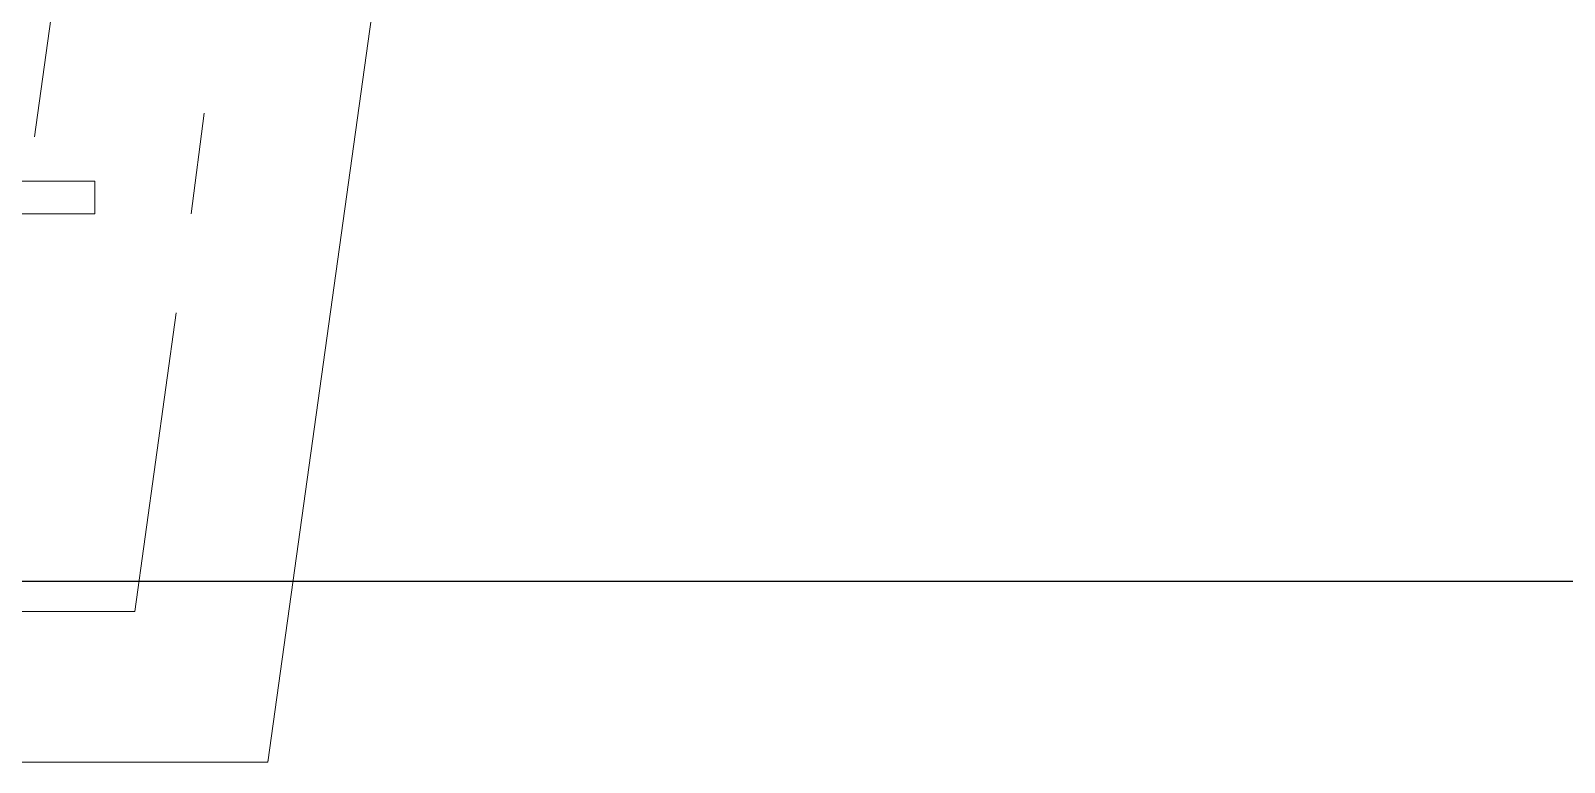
# Model space of a CAD drawing. Header units: millimetres. Extents: x 25083 to 52777, y 24772 to 45779.
# Drawn here: x 49467.1 to 49612.4, y 35840.5 to 35909.8 of the extents above; entities that cross this region are included whole.
import ezdxf

# ---------------------------------------------------------------- set-up
doc = ezdxf.new("R2010")
doc.units = ezdxf.units.MM
doc.layers.add('小车', color=7, linetype='Continuous')

# ---------------------------------------------------------------- blocks, each defined once
blk = doc.blocks.new('A$C1A4175F5')
at = {"layer": '小车', "color": 7, "lineweight": 0}
for points in [[(63.554, 574.641), (530.126, 639.594)], [(63.554, 431.436), (63.554, 574.641)], [(122.768, 552.523), (212.358, 564.982)], [(118.568, 558.263), (115.488, 558.263)], [(115.488, 558.263), (115.488, 520.747), (118.568, 520.747), (118.568, 558.263)]]:
    blk.add_lwpolyline(points, dxfattribs=at)
at = {"layer": '小车', "color": 3, "lineweight": 0}
blk.add_lwpolyline([(63.554, 574.641), (63.694, 574.641)], dxfattribs=at)
at = {"layer": '小车', "color": 1, "lineweight": 0}
for points in [[(115.488, 567.362), (125.007, 568.622)], [(77.832, 562.042), (106.109, 565.962)], [(77.832, 517.247), (77.832, 562.042)]]:
    blk.add_lwpolyline(points, dxfattribs=at)

msp = doc.modelspace()

# ---------------------------------------------------------------- linework, layer by layer
msp.add_lwpolyline([(48867.913, 35857.595), (48867.913, 37057.595), (49967.913, 37057.595), (49967.913, 35857.595)], close=True)

# ---------------------------------------------------------------- block references
at = {"layer": '小车', "ltscale": 10, "xscale": -1, "rotation": 270}
msp.add_blockref('A$C1A4175F5', (48914.945, 35776.933), dxfattribs=at)

doc.saveas('drawing.dxf')
